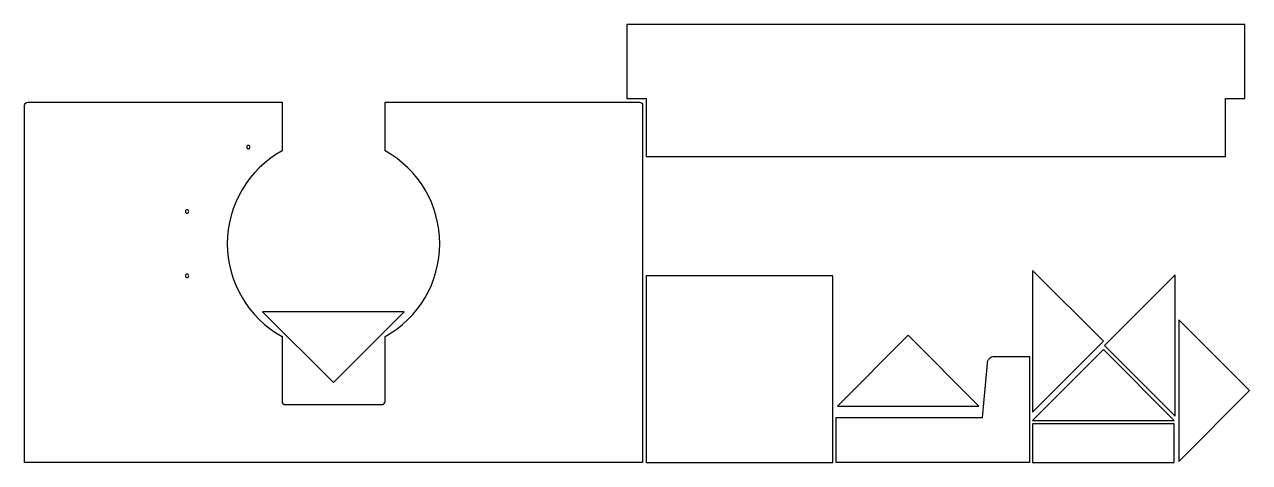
# Model space of a CAD drawing. Extents: x 0.1 to 95.3, y 0.1 to 34.2.
import ezdxf

# ---------------------------------------------------------------- set-up
doc = ezdxf.new("R2010")
doc.units = 0
doc.layers.get('0').update_dxf_attribs({"linetype": 'CONTINUOUS'})

msp = doc.modelspace()

# ---------------------------------------------------------------- linework, layer by layer
for points in [[(93.397, 23.905), (93.397, 28.405), (94.897, 28.405), (94.897, 34.155), (46.897, 34.155), (46.897, 28.405), (48.397, 28.405), (48.397, 23.905)], [(62.893, 14.625), (48.393, 14.625), (48.393, 0.125), (62.893, 0.125)], [(78.412, 15.042), (78.412, 4.042), (83.912, 9.542)], [(89.489, 3.717), (89.489, 14.717), (83.989, 9.217)], [(29.619, 11.832), (18.619, 11.832), (24.119, 6.332)], [(89.751, 11.213), (89.751, 0.213), (95.251, 5.713)], [(63.245, 4.515), (74.245, 4.515), (68.745, 10.015)], [(78.412, 3.393), (89.412, 3.393), (83.912, 8.893)], [(78.412, 3.125), (78.412, 0.125), (89.412, 0.125), (89.412, 3.125)]]:
    msp.add_lwpolyline(points, close=True)
for points in [[(28.125, 28.125), (47.875, 28.125, -0.414214), (48.125, 27.875), (48.125, 0.125), (0.125, 0.125), (0.125, 27.875, -0.414214), (0.375, 28.125), (20.125, 28.125), (20.125, 24.34, 0.589015), (20.125, 9.91), (20.125, 4.875, 0.414214), (20.375, 4.625), (27.875, 4.625, 0.414214), (28.125, 4.875), (28.125, 9.91, 0.589015), (28.125, 24.34)], [(17.511, 24.492, 0.414214), (17.644, 24.625, 0.414214), (17.511, 24.758, 0.414214), (17.378, 24.625, 0.414214)], [(12.75, 19.492, 0.414214), (12.883, 19.625, 0.414214), (12.75, 19.758, 0.414214), (12.617, 19.625, 0.414214)], [(12.75, 14.492, 0.414214), (12.883, 14.625, 0.414214), (12.75, 14.758, 0.414214), (12.617, 14.625, 0.414214)], [(78.156, 0.125), (63.156, 0.125), (63.156, 3.627), (74.526, 3.627), (74.893, 7.827, -0.414214), (75.437, 8.37), (78.156, 8.37)]]:
    msp.add_lwpolyline(points, format="xyb", close=True)

doc.saveas('drawing.dxf')
